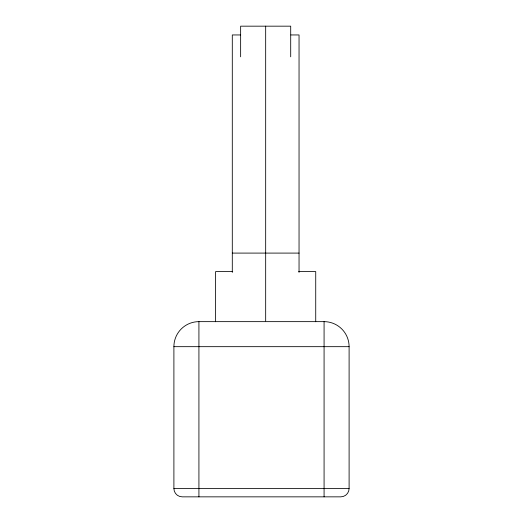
<?xml version="1.0" encoding="UTF-8"?>
<svg xmlns="http://www.w3.org/2000/svg" width="523" height="523" viewBox="0 0 523 523"><rect width="100%" height="100%" fill="white"/><g stroke="black" fill="none" stroke-linecap="round" stroke-linejoin="round"><path stroke-width="0.78" d="M240.436 34.949L232.297 34.949L232.297 272.398M290.906 34.949L299.045 34.949L299.045 272.398M232.297 253.093L299.045 253.093M232.709 271.581L215.613 271.581L215.613 321.75M298.64 271.581L315.729 271.581L315.729 321.75M198.923 321.645L324.077 321.645A25.032 25.032 0 0 1 349.103 346.671L349.103 488.508A8.342 8.342 0 0 1 340.761 496.85L182.239 496.85A8.342 8.342 0 0 1 173.898 488.508L173.898 346.671A25.032 25.032 0 0 1 198.923 321.645L198.923 496.85M173.898 346.671L349.103 346.671M173.898 488.508L349.103 488.508M324.077 321.645L324.077 496.85M290.703 56.817L290.703 26.17L240.639 26.17L240.639 56.817M265.671 26.15L265.671 320.952"/></g></svg>
